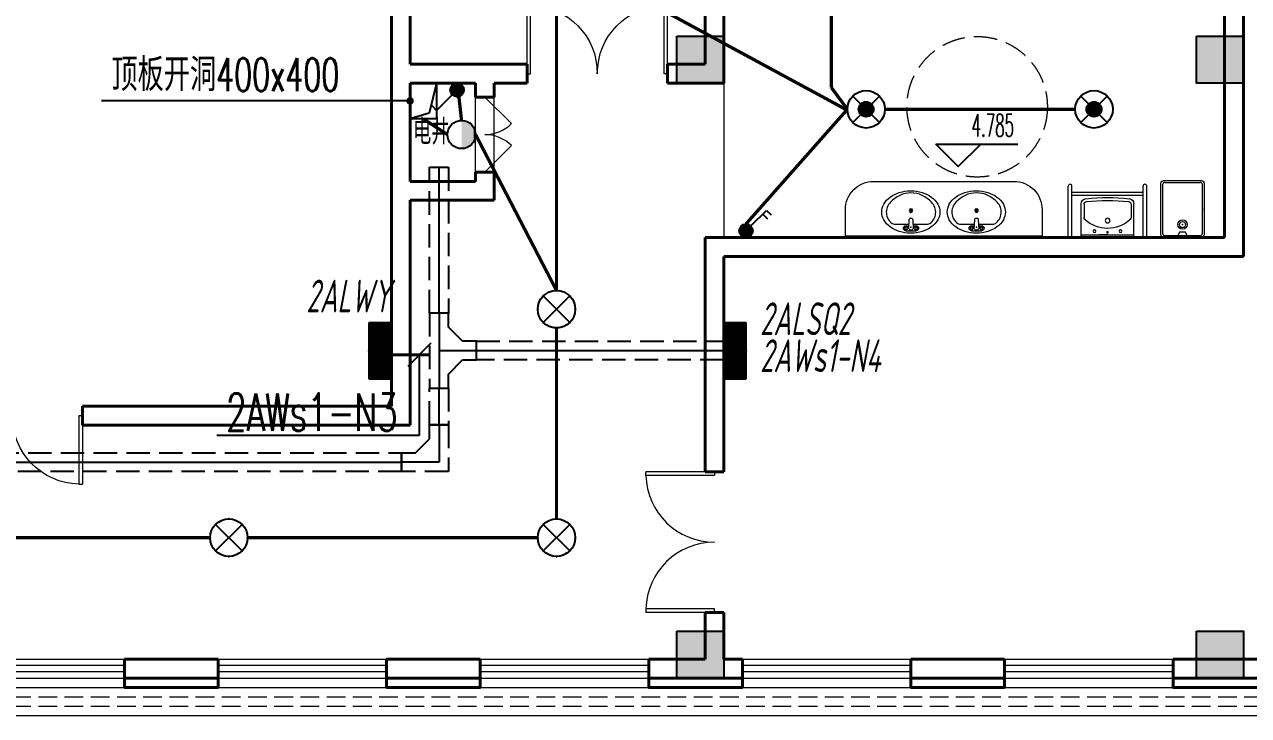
# Model space of a CAD drawing. Extents: x 491024 to 1725648, y 860327 to 1705161.
# Drawn here: x 681063 to 694136, y 1077656 to 1085031 of the extents above; entities that cross this region are included whole.
import ezdxf
from ezdxf.enums import TextEntityAlignment as Align

# ---------------------------------------------------------------- set-up
doc = ezdxf.new("R2010")
doc.units = 0
doc.header["$LTSCALE"] = 1000
doc.header["$MEASUREMENT"] = 0
doc.linetypes.add('__DASH', pattern=[0.35, 0.25, -0.1])
doc.linetypes.add('DASH', pattern=[0.35, 0.25, -0.1])
for name, color, linetype in [('CABLETRAY_DOTE', 5, 'Continuous'), ('CABLETRAY_FIRE', 1, 'DASH'), ('DIM-照明', 3, 'Continuous'), ('DIM_ELEV', 8, 'Continuous'), ('EQUIP-照明', 3, 'Continuous'), ('EQUIP-箱柜', 3, 'Continuous'), ('PUB_TEXT', 8, 'Continuous'), ('S-COLU-HATCH', 8, 'Continuous'), ('S-COLU-LINE1', 8, 'Continuous'), ('TEL_TEXT', 7, 'Continuous'), ('WIRE-照明', 2, 'Continuous')]:
    doc.layers.add(name, color=color, linetype=linetype)
for name, color, linetype, lineweight in [('LVTRY', 8, 'Continuous', 13), ('STAIR', 8, 'Continuous', 18), ('WALL', 8, 'Continuous', 40), ('WINDOW', 8, 'Continuous', 15), ('平面-看线', 8, 'Continuous', 15)]:
    doc.layers.add(name, color=color, linetype=linetype, lineweight=lineweight)
doc.styles.add('_TCH_DIM', font='SIMPLEX.shx', dxfattribs={"width": 0.7, "bigfont": 'GBCBIG.shx'})
doc.styles.add('_TCH_LABEL', font='simhei.ttf')
doc.styles.add('_TEL_DIM', font='SIMPLEX', dxfattribs={"width": 0.8, "height": 3.5, "bigfont": 'HZTXT'})
doc.styles.add('HZTXT', font='gbeitc.shx', dxfattribs={"width": 0.8, "height": 400, "bigfont": 'hztxt.shx'})
doc.styles.get("Standard").update_dxf_attribs({"font": 'gbenor.shx', "bigfont": 'gbcbig.shx'})

# ---------------------------------------------------------------- blocks, each defined once
blk = doc.blocks.new('_LV1')
for p, q in [((-280, 0), (280, 0)), ((-280, 0), (-280, -361)), ((280, 0), (280, -361)), ((-280, -29), (280, -29)), ((0, -29), (-90, -29)), ((-90, -29), (90, -29)), ((-251, -356), (-251, -214)), ((251, -356), (251, -215))]:
    blk.add_line(p, q)
for centre, radius in [((-139, -69), 15), ((0, -57), 8), ((139, -69), 15), ((1, -182), 24.9)]:
    blk.add_circle(centre, radius)
for centre, radius, start, end in [((0, -452), 354, 46.7581, 133.1543), ((-223, -214), 28, 133.1543, 180), ((223, -215), 28, 0, 46.7581), ((-224, -361), 56, 180, 263.481), ((-223, -356), 28, 180, 263.4984), ((0, 1600), 1997, 263.4984, 276.5122), ((223, -356), 28, 276.5122, 0), ((224, -361), 56, 276.519, 0), ((0, 1600), 2029, 263.481, 276.519)]:
    blk.add_arc(centre, radius, start, end)
blk = doc.blocks.new('A$C549C535F')
at = {"layer": 'LVTRY'}
for p, q in [((0, 0), (-550, 0)), ((0, -40), (-550, -40)), ((-485, -800), (-485, -40)), ((-455, -800), (-455, -40)), ((0, -800), (-550, -800)), ((0, -840), (-550, -840))]:
    blk.add_line(p, q, dxfattribs=at)
for centre in [(-550, -20), (-550, -820)]:
    blk.add_arc(centre, 20, 89.9994, 269.9994, dxfattribs=at)
at = {"layer": 'LVTRY', "extrusion": (0, 0, -1), "zscale": -1, "rotation": 90}
blk.add_blockref('_LV1', (0, -420), dxfattribs=at)
blk = doc.blocks.new('rewerwer')
at = {"layer": 'S-COLU-HATCH'}
h = blk.add_hatch(color=256, dxfattribs=at)
h.dxf.hatch_style = 1
h.paths.add_polyline_path([(1326788, 1144306), (1327288, 1144306), (1327288, 1143806), (1326788, 1143806)])
h = blk.add_hatch(color=256, dxfattribs=at)
h.dxf.hatch_style = 1
h.paths.add_polyline_path([(1326788, 1144306), (1327288, 1144306), (1327288, 1143806), (1326788, 1143806)])
h = blk.add_hatch(color=256, dxfattribs=at)
h.dxf.hatch_style = 1
h.paths.add_polyline_path([(1332338, 1144306), (1332838, 1144306), (1332838, 1143806), (1332338, 1143806)])
h = blk.add_hatch(color=256, dxfattribs=at)
h.dxf.hatch_style = 1
h.paths.add_polyline_path([(1326788, 1137956), (1327288, 1137956), (1327288, 1137456), (1326788, 1137456)])
h = blk.add_hatch(color=256, dxfattribs=at)
h.dxf.hatch_style = 1
h.paths.add_polyline_path([(1332338, 1137956), (1332838, 1137956), (1332838, 1137456), (1332338, 1137456)])
at = {"layer": 'S-COLU-LINE1'}
for points in [[(1326788, 1144306), (1327288, 1144306), (1327288, 1143806), (1326788, 1143806)], [(1326788, 1144306), (1327288, 1144306), (1327288, 1143806), (1326788, 1143806)], [(1332338, 1144306), (1332838, 1144306), (1332838, 1143806), (1332338, 1143806)], [(1326788, 1137956), (1327288, 1137956), (1327288, 1137456), (1326788, 1137456)], [(1332338, 1137956), (1332838, 1137956), (1332838, 1137456), (1332338, 1137456)]]:
    blk.add_lwpolyline(points, close=True, dxfattribs=at)
blk = doc.blocks.new('$DorLib2D$00000002')
for p, q in [((-0.5, 0), (-0.5, 0.4875)), ((-0.475, 0.4875), (-0.5, 0.4875)), ((-0.475, 0), (-0.475, 0.4875)), ((0.475, 0), (0.475, 0.4875)), ((0.475, 0.4875), (0.5, 0.4875)), ((0.5, 0), (0.5, 0.4875)), ((-0.5, 0), (-0.475, 0)), ((0.5, 0), (0.475, 0))]:
    blk.add_line(p, q)
at = {"lineweight": 13}
for centre, start, end in [((-0.4875, 0), 0, 88.53072), ((0.4875, 0), 91.46928, 180)]:
    blk.add_arc(centre, 0.4875, start, end, dxfattribs=at)
blk = doc.blocks.new('$DorLib2D$00000116')
at = {"color": 0}
for p, q in [((-0.5, 0), (-0.146, 0.354)), ((0.5, 0), (0.146, 0.354))]:
    blk.add_line(p, q, dxfattribs=at)
for centre, start, end in [((-0.5, 0), 0, 45), ((0.5, 0), 135, 180)]:
    blk.add_arc(centre, 0.5, start, end, dxfattribs=at)
blk = doc.blocks.new('$WINLIB2D$00000001')
at = {"color": 0}
for points in [[(-0.5, 0.5), (-0.5, -0.5)], [(-0.5, 0.5), (0.5, 0.5)], [(0.5, -0.5), (0.5, 0.5)], [(0.5, 0.1667), (-0.5, 0.1667)], [(0.5, -0.1667), (-0.5, -0.1667)], [(-0.5, -0.5), (0.5, -0.5)]]:
    blk.add_lwpolyline(points, dxfattribs=at)
blk = doc.blocks.new('$lvtry$00000187')
at = {"color": 0}
for p, q in [((-285, -420, 0), (-285, -40, 0)), ((-265, -20, 0), (265, -20, 0)), ((285, -40, 0), (285, -420, 0)), ((285, -180, 0), (245, -198, 0)), ((245, -198, 0), (245, -263, 0)), ((245, -263, 0), (285, -280, 0)), ((265, -440, 0), (-265, -440, 0))]:
    blk.add_line(p, q, dxfattribs=at)
at = {"color": 0, "elevation": 0}
blk.add_lwpolyline([(305, -430, -0.414214), (275, -460), (-275, -460, -0.414214), (-305, -430), (-305, -30, -0.414214), (-275, 0), (275, 0, -0.414214), (305, -30)], format="xyb", close=True, dxfattribs=at)
at = {"color": 0}
for radius in [50, 32.5]:
    blk.add_circle((165, -230, 0), radius, dxfattribs=at)
for centre, start, end in [((-265, -40, 0), 90, 180), ((265, -40, 0), 0, 90), ((-265, -420, 0), 180, 270), ((265, -420, 0), 270, 0)]:
    blk.add_arc(centre, 20, start, end, dxfattribs=at)
for p in [(0, 0, 0), (165, -230, 0)]:
    blk.add_point(p, dxfattribs=at)
blk = doc.blocks.new('$lvtry$00000196')
at = {"color": 0}
for points in [[(219, -385, 0.106486), (289, -308, 0.130324), (310, -225, 0.130324), (289, -143, 0.106486), (219, -66, 0.084172), (123, -18, 0.073176), (0, 0, 0.073176), (-123, -18, 0.084172), (-219, -66, 0.106486), (-289, -143, 0.130324), (-310, -225, 0.130324), (-289, -308, 0.106486), (-219, -385, 0.084172), (-123, -433, 0.073176), (0, -451, 0.073176), (123, -433, 0.084172)], [(-22, -44), (-17, -142, 1), (21, -142), (26, -44, 0.493794)]]:
    blk.add_lwpolyline(points, format="xyb", close=True, dxfattribs=at)
for points in [[(-218, -329, -0.467303), (-199, -103, -0.154885), (-179, -96), (-17, -96, -0.154885)], [(21, -96), (183, -96, -0.154885), (203, -103, -0.467303), (222, -329, -0.210278), (2, -430, -0.210278), (-218, -329, -0.467303)]]:
    blk.add_lwpolyline(points, format="xyb", dxfattribs=at)
for points in [[(-52, -25), (56, -25)], [(-52, -78), (-20, -78)], [(24, -78), (56, -78)]]:
    blk.add_lwpolyline(points, dxfattribs=at)
for centre, radius in [((-52, -52), 19.4), ((-52, -52), 12.6), ((56, -52), 19.4), ((56, -52), 12.6), ((2, -241), 19.7), ((2, -241), 14.7)]:
    blk.add_circle(centre, radius, dxfattribs=at)
for centre, start, end in [((-52, -52), 90, 270), ((56, -52), 270, 90)]:
    blk.add_arc(centre, 26.5, start, end, dxfattribs=at)
for p in [(2, -62), (2, -241)]:
    blk.add_point(p, dxfattribs=at)
blk = doc.blocks.new('ASDASDFSGH')
at = {"layer": 'DIM_ELEV', "color": 8}
for p, q in [((1329793.2, 1065706.6), (1329553.2, 1065946.6)), ((1329553.2, 1065946.6), (1330429, 1065946.6)), ((1329793.2, 1065706.6), (1330033.2, 1065946.6))]:
    blk.add_line(p, q, dxfattribs=at)
at = {"layer": 'LVTRY', "color": 8}
blk.add_lwpolyline([(1330687.7, 1064947.8), (1328587.7, 1064947.8), (1328587.7, 1065247.8, -0.4142136), (1328887.7, 1065547.8), (1330387.7, 1065547.8, -0.4142136), (1330687.7, 1065247.8)], format="xyb", close=True, dxfattribs=at)
blk.add_lwpolyline([(1330687.7, 1064947.8), (1328587.7, 1064947.8), (1328587.7, 1064967.8), (1330687.7, 1064967.8)], close=True, dxfattribs=at)
at = {"layer": 'STAIR', "color": 8, "linetype": '__DASH'}
blk.add_circle((1329994.4, 1066344.5), 750, dxfattribs=at)
at = {"layer": 'WALL', "color": 8}
for p, q in [((1323737.7, 1073647.8), (1323737.7, 1066697.8)), ((1323937.7, 1073647.8), (1323937.7, 1066797.8)), ((1327087.7, 1067447.8), (1327087.7, 1066797.8)), ((1332837.7, 1064747.8), (1332837.7, 1067447.8)), ((1327287.7, 1067347.8), (1327287.7, 1066697.8)), ((1332637.7, 1064947.8), (1332637.7, 1067347.8)), ((1323937.7, 1066797.8), (1324743.5, 1066797.8)), ((1325187.7, 1066797.8), (1324743.5, 1066797.8)), ((1325187.7, 1066597.8), (1325187.7, 1066797.8)), ((1327087.7, 1066797.8), (1326687.7, 1066797.8)), ((1326687.7, 1066797.8), (1326687.7, 1066597.8)), ((1323737.7, 1066697.8), (1323737.7, 1065447.8)), ((1327287.7, 1066597.8), (1327287.7, 1066697.8)), ((1323937.7, 1066597.8), (1324637.5, 1066597.8)), ((1323937.7, 1066597.8), (1323937.7, 1065547.8)), ((1324637.5, 1066597.8), (1324637.5, 1066447.6)), ((1324837.5, 1066447.6), (1324837.5, 1066597.8)), ((1324837.5, 1066597.8), (1325187.7, 1066597.8)), ((1326687.7, 1066597.8), (1327087.7, 1066597.8)), ((1327087.7, 1066597.8), (1327287.7, 1066597.8)), ((1324637.5, 1066447.6), (1324837.5, 1066447.6)), ((1324837.5, 1065647.6), (1324637.5, 1065647.6)), ((1324637.5, 1065647.6), (1324637.5, 1065547.8)), ((1324837.5, 1065347.8), (1324837.5, 1065647.6)), ((1323937.7, 1065547.8), (1324637.5, 1065547.8)), ((1323737.7, 1065447.8), (1323737.7, 1063147.8)), ((1323937.7, 1065347.8), (1324837.5, 1065347.8)), ((1323937.7, 1065347.8), (1323937.7, 1062947.8)), ((1327287.7, 1064947.8), (1327087.7, 1064947.8)), ((1327087.7, 1064947.8), (1327087.7, 1064847.8)), ((1327287.7, 1064947.8), (1332637.7, 1064947.8)), ((1327087.7, 1064847.8), (1327087.7, 1062447.8)), ((1327287.7, 1064747.8), (1332837.7, 1064747.8)), ((1327287.7, 1062447.8), (1327287.7, 1064747.8)), ((1323737.7, 1063147.8), (1320437.7, 1063147.8)), ((1320437.7, 1063147.8), (1320437.7, 1062947.8)), ((1320437.7, 1062947.8), (1323937.7, 1062947.8)), ((1327087.7, 1062447.8), (1327287.7, 1062447.8)), ((1327287.7, 1060947.8), (1327087.7, 1060947.8)), ((1327087.7, 1060947.8), (1327087.7, 1060447.8)), ((1327287.7, 1060447.8), (1327287.7, 1060947.8)), ((1321887.7, 1060447.8), (1320887.7, 1060447.8)), ((1320887.7, 1060447.8), (1320887.7, 1060247.8)), ((1321887.7, 1060247.8), (1321887.7, 1060447.8)), ((1324687.7, 1060447.8), (1323687.7, 1060447.8)), ((1323687.7, 1060447.8), (1323687.7, 1060247.8)), ((1324687.7, 1060247.8), (1324687.7, 1060447.8)), ((1327087.7, 1060447.8), (1326487.7, 1060447.8)), ((1326487.7, 1060447.8), (1326487.7, 1060247.8)), ((1327487.7, 1060447.8), (1327287.7, 1060447.8)), ((1327487.7, 1060247.8), (1327487.7, 1060447.8)), ((1330287.7, 1060447.8), (1329287.7, 1060447.8)), ((1329287.7, 1060447.8), (1329287.7, 1060247.8)), ((1330287.7, 1060247.8), (1330287.7, 1060447.8)), ((1333087.7, 1060447.8), (1332087.7, 1060447.8)), ((1332087.7, 1060447.8), (1332087.7, 1060247.8)), ((1320887.7, 1060247.8), (1321887.7, 1060247.8)), ((1323687.7, 1060247.8), (1324687.7, 1060247.8)), ((1326487.7, 1060247.8), (1327187.7, 1060247.8)), ((1327187.7, 1060247.8), (1327487.7, 1060247.8)), ((1329287.7, 1060247.8), (1330287.7, 1060247.8)), ((1332087.7, 1060247.8), (1333087.7, 1060247.8))]:
    blk.add_line(p, q, dxfattribs=at)
for points in [[(1321887.7, 1060247.8), (1321887.7, 1060147.8), (1320887.7, 1060147.8), (1320887.7, 1060247.8)], [(1324687.7, 1060247.8), (1324687.7, 1060147.8), (1323687.7, 1060147.8), (1323687.7, 1060247.8)], [(1327487.7, 1060247.8), (1327487.7, 1060147.8), (1326487.7, 1060147.8), (1326487.7, 1060247.8)], [(1330287.7, 1060247.8), (1330287.7, 1060147.8), (1329287.7, 1060147.8), (1329287.7, 1060247.8)], [(1333087.7, 1060247.8), (1333087.7, 1060147.8), (1332087.7, 1060147.8), (1332087.7, 1060247.8)]]:
    blk.add_lwpolyline(points, dxfattribs=at)
at = {"layer": 'WINDOW', "color": 8, "linetype": 'DASH'}
for p, q in [((1327287.7, 1066597.8), (1327087.7, 1066597.8)), ((1327087.7, 1064947.8), (1327287.7, 1064947.8))]:
    blk.add_line(p, q, dxfattribs=at)
at = {"layer": 'WINDOW', "color": 8}
for p, q in [((1327287.7, 1066597.8, 800), (1327287.7, 1064947.8, 800)), ((1324637.5, 1065647.6), (1324637.5, 1066447.6)), ((1324837.5, 1065647.6), (1324837.5, 1066447.6))]:
    blk.add_line(p, q, dxfattribs=at)
at = {"layer": '平面-看线', "color": 8}
for points in [[(1293087.7, 1060247.8), (1293087.7, 1059847.8), (1365587.7, 1059847.8), (1365587.7, 1070547.8), (1357887.7, 1070547.8), (1357887.7, 1072447.8), (1349137.7, 1072447.8)], [(1319087.7, 1060147.8), (1320887.7, 1060147.8)], [(1321887.7, 1060147.8), (1323687.7, 1060147.8)], [(1324687.7, 1060147.8), (1326487.7, 1060147.8)], [(1327487.7, 1060147.8), (1329287.7, 1060147.8)], [(1330287.7, 1060147.8), (1332087.7, 1060147.8)]]:
    blk.add_lwpolyline(points, dxfattribs=at)
at = {"layer": '平面-看线', "color": 8, "linetype": 'DASH', "ltscale": 0.8}
for points in [[(1293087.7, 1059947.8), (1365487.7, 1059947.8), (1365487.7, 1070447.8), (1357787.7, 1070447.8), (1357787.7, 1072347.8), (1349137.7, 1072347.8)], [(1293087.7, 1060047.8), (1365387.7, 1060047.8), (1365387.7, 1070347.8), (1357687.7, 1070347.8), (1357687.7, 1072247.8), (1349137.7, 1072247.8)]]:
    blk.add_lwpolyline(points, dxfattribs=at)
at = {"color": 8, "rotation": 270}
blk.add_blockref('A$C549C535F', (1331806.8, 1064947.8), dxfattribs=at)
at = {"layer": 'LVTRY', "color": 8, "rotation": 269.9999999966305}
blk.add_blockref('$lvtry$00000187', (1332417.7, 1065252.8), dxfattribs=at)
at = {"layer": 'LVTRY', "color": 8, "yscale": -1, "rotation": 359.9999999966305}
for p in [(1329285.8, 1064996.2), (1329985.8, 1064996.2)]:
    blk.add_blockref('$lvtry$00000196', p, dxfattribs=at)
at = {"layer": 'S-COLU-LINE1', "color": 8}
blk.add_blockref('rewerwer', (0, -77208.4), dxfattribs=at)
at = {"layer": 'WINDOW', "color": 8}
for name, p, xscale, yscale, zscale, rotation in [('$DorLib2D$00000002', (1325937.7, 1066697.8), -1500, 1500, -1500, 3.274699233820835e-10), ('$DorLib2D$00000116', (1324737.5, 1066047.6), -800, -800, -800, 89.99999999805766), ('$DorLib2D$00000002', (1319687.7, 1063047.8), 1500, -1500, 1500, 359.999999999673), ('$DorLib2D$00000002', (1327187.7, 1061697.8), -1500, -1500, -1500, 270.0000000000563), ('$WINLIB2D$00000001', (1319987.7, 1060347.8), -1800, 200, -1800, 179.9999999999978), ('$WINLIB2D$00000001', (1322787.7, 1060347.8), -1800, 200, -1800, 179.9999999999978), ('$WINLIB2D$00000001', (1325587.7, 1060347.8), -1800, 200, -1800, 179.9999999999978), ('$WINLIB2D$00000001', (1328387.7, 1060347.8), -1800, 200, -1800, 179.9999999999976), ('$WINLIB2D$00000001', (1331187.7, 1060347.8), -1800, 200, -1800, 179.9999999999976)]:
    blk.add_blockref(name, p, dxfattribs=dict(at, xscale=xscale, yscale=yscale, zscale=zscale, rotation=rotation))
at = {"layer": 'PUB_TEXT', "color": 8, "style": '_TCH_DIM', "width": 0.494118}
blk.add_text('4.785', height=238, dxfattribs=at).set_placement((1329934.6, 1066026.7))
at = {"layer": 'PUB_TEXT', "color": 8}
blk.add_text('电井', height=270.07, dxfattribs=at).set_placement((1323969.7, 1065943))
blk = doc.blocks.new('$equip$00001149')
for p, q in [((-0.354, 0.354), (0.354, -0.354)), ((0.354, 0.354), (-0.354, -0.354))]:
    blk.add_line(p, q)
for radius in [0.5, 0.2]:
    blk.add_circle((0, 0), radius)
for points in [[(-0.173, 0.1), (0.173, 0.1), (-0.2, 0), (0.2, 0)], [(-0.173, -0.1), (0.173, -0.1), (-0.2, 0), (0.2, 0)], [(-0.1, 0.173), (0.1, 0.173), (-0.173, 0.1), (0.173, 0.1)], [(0, 0.2), (0, 0.2), (-0.1, 0.173), (0.1, 0.173)], [(-0.1, -0.173), (0.1, -0.173), (-0.173, -0.1), (0.173, -0.1)], [(0, -0.2), (0, -0.2), (-0.1, -0.173), (0.1, -0.173)]]:
    blk.add_solid(points)
at = {"flags": 9}
blk.add_attdef('A', (0, 0), '', height=0.00002, dxfattribs=at)
blk = doc.blocks.new('$equip$00001963')
for p, q in [((0.147, 0.356), (0.625, 0.833)), ((0.625, 0.833), (0.766, 0.692)), ((0.512, 0.72), (0.653, 0.579))]:
    blk.add_line(p, q)
blk.add_circle((0, 0.208), 0.208)
for p in [(0, 0.417), (-0.208, 0.208), (0, 0), (0.208, 0.208)]:
    blk.add_point(p)
for points in [[(-0.104, 0.389), (0.104, 0.389), (-0.18, 0.313), (0.18, 0.313)], [(0, 0.417), (0, 0.417), (-0.104, 0.389), (0.104, 0.389)], [(-0.18, 0.313), (0.18, 0.313), (-0.208, 0.208), (0.208, 0.208)], [(-0.18, 0.104), (0.18, 0.104), (-0.208, 0.208), (0.208, 0.208)], [(-0.104, 0.028), (0.104, 0.028), (-0.18, 0.104), (0.18, 0.104)], [(0, 0), (0, 0), (-0.104, 0.028), (0.104, 0.028)]]:
    blk.add_solid(points)
at = {"layer": 'TEL_TEXT', "style": '_TEL_DIM', "flags": 1}
blk.add_attdef('A', text='', height=0.00002, dxfattribs=at).set_placement((0, 0), align=Align.MIDDLE_CENTER)
blk = doc.blocks.new('$equip$00002539')
for p, q in [((-0.354, 0.354), (0.354, -0.354)), ((0.354, 0.354), (-0.354, -0.354))]:
    blk.add_line(p, q)
at = {"const_width": 0.04}
blk.add_lwpolyline([(-0.5, 0, 1), (0.5, 0, 1), (-0.5, 0, 0.911406)], format="xyb", dxfattribs=at)
blk.add_circle((0, 0), 0.5)
for p in [(0, 0.5), (-0.5, 0), (0.5, 0), (0, -0.5)]:
    blk.add_point(p)
at = {"color": 7, "style": '_TEL_DIM', "flags": 1}
blk.add_attdef('A', text='', height=0.00002, dxfattribs=at).set_placement((0, 0), align=Align.MIDDLE_CENTER)
blk = doc.blocks.new('$equip$00001151')
blk.add_circle((0, 0.5), 0.5)
for points in [[(0.433, 0.25), (-0.433, 0.25), (0.5, 0.5), (-0.5, 0.5)], [(0.25, 0.067), (-0.25, 0.067), (0.433, 0.25), (-0.433, 0.25)], [(0, 0), (0, 0), (0.25, 0.067), (-0.25, 0.067)]]:
    blk.add_solid(points)
at = {"flags": 9}
blk.add_attdef('A', (0, 0), '', height=0.00002, dxfattribs=at)
blk = doc.blocks.new('$equip$00001962')
for p, q in [((0.147, 0.356), (0.625, 0.833)), ((0.625, 0.833), (0.766, 0.692))]:
    blk.add_line(p, q)
blk.add_circle((0, 0.208), 0.208)
for p in [(0, 0.417), (-0.208, 0.208), (0, 0), (0.208, 0.208)]:
    blk.add_point(p)
for points in [[(-0.104, 0.389), (0.104, 0.389), (-0.18, 0.313), (0.18, 0.313)], [(0, 0.417), (0, 0.417), (-0.104, 0.389), (0.104, 0.389)], [(-0.18, 0.313), (0.18, 0.313), (-0.208, 0.208), (0.208, 0.208)], [(-0.18, 0.104), (0.18, 0.104), (-0.208, 0.208), (0.208, 0.208)], [(-0.104, 0.028), (0.104, 0.028), (-0.18, 0.104), (0.18, 0.104)], [(0, 0), (0, 0), (-0.104, 0.028), (0.104, 0.028)]]:
    blk.add_solid(points)
at = {"layer": 'TEL_TEXT', "style": '_TEL_DIM', "flags": 1}
blk.add_attdef('A', text='', height=0.00002, dxfattribs=at).set_placement((0, 0), align=Align.MIDDLE_CENTER)
blk = doc.blocks.new('*X189')
at = {"color": 0}
for p, q in [((-250, 33), (-83, 200)), ((-250, 68), (-118, 200)), ((-250, 104), (-154, 200)), ((-250, 139), (-189, 200)), ((-250, 174), (-224, 200)), ((-247, 0), (-47, 200)), ((-212, 0), (-12, 200)), ((-177, 0), (23, 200)), ((-141, 0), (59, 200)), ((-106, 0), (94, 200)), ((-71, 0), (129, 200)), ((-35, 0), (165, 200)), ((0, 0), (200, 200)), ((35, 0), (235, 200)), ((71, 0), (250, 179)), ((106, 0), (250, 144)), ((141, 0), (250, 109)), ((177, 0), (250, 73)), ((212, 0), (250, 38)), ((247, 0), (250, 3))]:
    blk.add_line(p, q, dxfattribs=at)
blk = doc.blocks.new('$equip$00001421')
for p, q in [((0.75, 0.6), (-0.75, 0.6)), ((-0.75, 0.6), (-0.75, 0)), ((0.75, 0), (0.75, 0.6)), ((-0.75, 0), (0.75, 0))]:
    blk.add_line(p, q)
at = {"const_width": 0.6}
blk.add_lwpolyline([(-0.75, 0.3), (0.75, 0.3)], dxfattribs=at)
for p in [(0, 0.6), (-0.75, 0.3), (0, 0), (0.75, 0.3)]:
    blk.add_point(p)
at = {"xscale": 0.00300000000061118, "yscale": 0.00300000000061118, "zscale": 0.00300000000061118}
blk.add_blockref('*X189', (0, 0), dxfattribs=at)
at = {"style": '_TCH_LABEL', "flags": 9}
blk.add_attdef('A', (0, 0), '', height=0.00002, dxfattribs=at)

msp = doc.modelspace()

# ---------------------------------------------------------------- linework, layer by layer
at = {"layer": 'CABLETRAY_DOTE'}
for p, q in [((685490.2, 1081950.8), (685490.2, 1083507.6)), ((685490.2, 1081950.8), (685490.2, 1081150.8)), ((685490.2, 1081550.8), (685890.2, 1081550.8)), ((685890.2, 1081550.8), (688531, 1081550.8)), ((685490.2, 1080759.7), (685490.2, 1081150.8)), ((685490.2, 1080759.7), (685490.2, 1080359.7)), ((664651.6, 1080359.7), (685090.2, 1080359.7)), ((685490.2, 1080359.7), (685090.2, 1080359.7))]:
    msp.add_line(p, q, dxfattribs=at)
at = {"layer": 'CABLETRAY_FIRE'}
for p, q in [((685390.2, 1083507.6), (685590.2, 1083507.6)), ((685390.2, 1081950.8), (685390.2, 1083507.6)), ((685590.2, 1083507.6), (685590.2, 1081950.8)), ((685590.2, 1081950.8), (685390.2, 1081950.8)), ((685390.2, 1081950.8), (685390.2, 1081150.8)), ((685590.2, 1081950.8), (685390.2, 1081950.8)), ((685590.2, 1081800.8), (685590.2, 1081950.8)), ((685740.2, 1081650.8), (685590.2, 1081800.8)), ((685890.2, 1081650.8), (685740.2, 1081650.8)), ((685890.2, 1081450.8), (685890.2, 1081650.8)), ((685890.2, 1081650.8), (688531, 1081650.8)), ((685890.2, 1081450.8), (685890.2, 1081650.8)), ((688531, 1081650.8), (688531, 1081450.8)), ((685590.2, 1081300.8), (685740.2, 1081450.8)), ((685740.2, 1081450.8), (685890.2, 1081450.8)), ((688531, 1081450.8), (685890.2, 1081450.8)), ((685590.2, 1081150.8), (685590.2, 1081300.8)), ((685390.2, 1081150.8), (685590.2, 1081150.8)), ((685390.2, 1080759.7), (685390.2, 1081150.8)), ((685390.2, 1081150.8), (685590.2, 1081150.8)), ((685590.2, 1081150.8), (685590.2, 1080759.7)), ((685390.2, 1080609.7), (685390.2, 1080759.7)), ((685390.2, 1080759.7), (685590.2, 1080759.7)), ((685590.2, 1080759.7), (685390.2, 1080759.7)), ((685590.2, 1080759.7), (685590.2, 1080259.7)), ((685240.2, 1080459.7), (685390.2, 1080609.7)), ((664651.6, 1080459.7), (685090.2, 1080459.7)), ((685090.2, 1080459.7), (685090.2, 1080259.7)), ((685090.2, 1080259.7), (685090.2, 1080459.7)), ((685090.2, 1080459.7), (685240.2, 1080459.7)), ((685090.2, 1080259.7), (664651.6, 1080259.7)), ((685590.2, 1080259.7), (685090.2, 1080259.7))]:
    msp.add_line(p, q, dxfattribs=at)
at = {"layer": 'DIM-照明'}
for p, q in [((684785.9, 1084215.3), (681885.3, 1084215.3)), ((685181, 1084215.3), (684785.9, 1084215.3)), ((685403, 1081629.4), (685155.5, 1081381.9))]:
    msp.add_line(p, q, dxfattribs=at)
at = {"layer": 'DIM-照明', "const_width": 40}
msp.add_lwpolyline([(685201, 1084215.3, 1), (685161, 1084215.3, 1)], format="xyb", close=True, dxfattribs=at)
at = {"layer": 'DIM-照明'}
for points in [[(685279.2, 1081505.6), (685279.2, 1080643)], [(685279.2, 1080643), (683116.5, 1080643)]]:
    msp.add_lwpolyline(points, dxfattribs=at)
at = {"layer": 'WIRE-照明'}
for p, q in [((685462, 1084406.1), (685383.2, 1084085)), ((685383.2, 1084085), (685181, 1084024.5))]:
    msp.add_line(p, q, dxfattribs=at)
at = {"layer": 'WIRE-照明', "const_width": 35}
for points in [[(689681, 1086356.1), (689681, 1084357.4)], [(686745, 1085797.1), (686745, 1082192.1)], [(689845.5, 1084119.2), (686745, 1085797.1)], [(689681, 1084357.4), (689851.7, 1084126.2)], [(685701.8, 1084265.2), (685702, 1084262.7)], [(685702, 1084262.7), (685730.7, 1084006)], [(685580.7, 1083856), (685321.5, 1084024.5)], [(688768.5, 1082902), (689851.7, 1084126.2)], [(690251.7, 1084126.2), (692285.6, 1084126.2)], [(686745, 1082192.1), (685880.7, 1083856)], [(686745, 1081792.1), (686745, 1079754.1)], [(684981, 1081505.6), (685390.2, 1081505.6)], [(679945, 1079554.1), (683045, 1079554.1)], [(683445, 1079554.1), (686545, 1079554.1)]]:
    msp.add_lwpolyline(points, dxfattribs=at)
at = {"layer": 'WIRE-照明'}
msp.add_lwpolyline([(685181, 1084406.1), (685462, 1084406.1), (685462, 1084024.5), (685181, 1084024.5)], close=True, dxfattribs=at)

# ---------------------------------------------------------------- block references
at = {"layer": 'EQUIP-照明'}
for name, p, xscale, yscale, zscale, rotation in [('$equip$00001962', (685683.5, 1084406.1), 350, 350, 350, 180), ('$equip$00001151', (685880.7, 1083856), 300, 300, 300, 90)]:
    msp.add_blockref(name, p, dxfattribs=dict(at, xscale=xscale, yscale=yscale, zscale=zscale, rotation=rotation))
at = {"layer": 'EQUIP-照明', "color": 2, "xscale": 400, "yscale": 400, "zscale": 400}
for p in [(690051.7, 1084126.2), (692485.6, 1084126.2)]:
    msp.add_blockref('$equip$00001149', p, dxfattribs=at)
at = {"layer": 'EQUIP-照明'}
for name, p, xscale, yscale, zscale in [('$equip$00001963', (688768.5, 1082756.1), 350, 350, 350), ('$equip$00002539', (686745, 1081992.1), 400, 400, 400), ('$equip$00002539', (683245, 1079554.1), 400, 400, 400), ('$equip$00002539', (686745, 1079554.1), 400, 400, 400)]:
    msp.add_blockref(name, p, dxfattribs=dict(at, xscale=xscale, yscale=yscale, zscale=zscale))
at = {"layer": 'EQUIP-箱柜', "xscale": 400, "yscale": 400, "zscale": 400, "rotation": 90}
for p in [(684981, 1081548), (688771, 1081548)]:
    msp.add_blockref('$equip$00001421', p, dxfattribs=at)
at = {"layer": 'WALL', "color": 252}
msp.add_blockref('ASDASDFSGH', (-638756.7, 17808.4), dxfattribs=at)

# ---------------------------------------------------------------- texts
at = {"layer": 'DIM-照明', "color": 7}
for s, height, style, width, p in [('顶板开洞', 350, '_TEL_DIM', 0.8, (681990.3, 1084320.3)), ('400x400', 350, '_TEL_DIM', 0.64, (683110.3, 1084320.3)), ('2ALWY', 350, 'HZTXT', 0.7, (684073, 1081957.7)), ('2ALSQ2', 350, 'HZTXT', 0.7, (688918.9, 1081715.5)), ('2AWs1-N4', 350, 'HZTXT', 0.7, (688918.9, 1081321.1)), ('2AWs1-N3', 400, '_TEL_DIM', 0.64, (683216.5, 1080693))]:
    msp.add_text(s, height=height, dxfattribs=dict(at, style=style, width=width)).set_placement(p)

doc.saveas('drawing.dxf')
